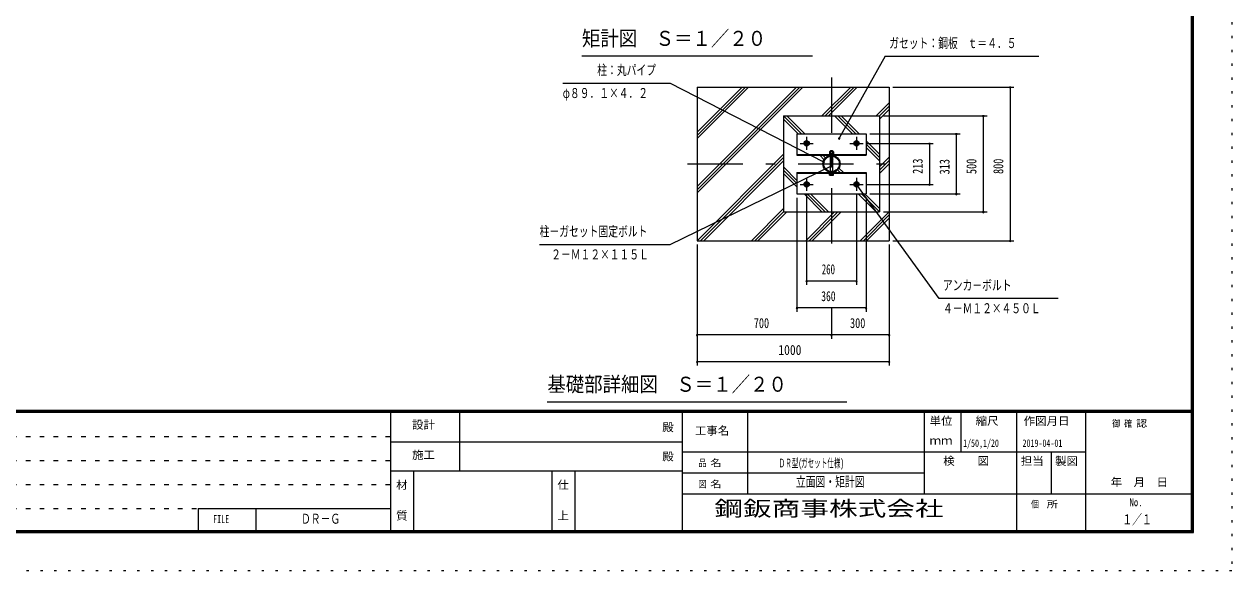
# Model space of a CAD drawing. Units: millimetres, scale not verified, with parts at other scales. Extents: x -25340 to 25344, y -10500 to 10500.
# Drawn here: x 9622 to 25344, y -10500 to -3387 of the extents above; entities that cross this region are included whole.
import ezdxf
from ezdxf.enums import TextEntityAlignment as Align

# ---------------------------------------------------------------- set-up
doc = ezdxf.new("R2010")
doc.units = ezdxf.units.MM
doc.header["$LTSCALE"] = 60
for name, pattern in [('USER1', [3, 1, -2]), ('USER3', [24, 12, -5, 2, -5]), ('USER4', [3, 0.5, -2.5])]:
    doc.linetypes.add(name, pattern=pattern)
doc.layers.add('0-1_0-F', color=7, linetype='Continuous')
doc.layers.add('0-E_2-5DIM', color=7, linetype='Continuous')
for name, color, linetype, lineweight in [('0-6_2-02BOLD', 7, 'Continuous', 18), ('0-8_2-22CENTER', 3, 'USER3', 18), ('0-9_2-42THIN', 4, 'Continuous', 18), ('0-A_2-52DIM', 3, 'Continuous', 18), ('0-B_2-62HATCH', 2, 'Continuous', 18), ('0-C_F-F', 5, 'Continuous', 18), ('0-D_F-E_J_ADD', 5, 'USER4', 18)]:
    doc.layers.add(name, color=color, linetype=linetype, lineweight=lineweight)
doc.styles.add('ＭＳ ゴシック', font='')
doc.styles.get('ＭＳ ゴシック').set_extended_font_data('MS Gothic')

msp = doc.modelspace()

# ---------------------------------------------------------------- linework, layer by layer
at = {"layer": '0-6_2-02BOLD'}
for p, q in [((18383.04, -4205.07), (18383.04, -6205.07)), ((19508.04, -4580.07), (20758.04, -4580.07)), ((20758.04, -4580.07), (20758.04, -5830.07)), ((19683.04, -4813.82), (20583.04, -4813.82)), ((20583.04, -4813.82), (20583.04, -5093.82)), ((19795.77, -4917.57), (19820.31, -4917.57)), ((19820.31, -4917.57), (19832.58, -4938.82)), ((19832.58, -4938.82), (19820.31, -4960.07)), ((20445.77, -4917.57), (20470.31, -4917.57)), ((20470.31, -4917.57), (20482.58, -4938.82)), ((20482.58, -4938.82), (20470.31, -4960.07)), ((19683.04, -5082.57), (20583.04, -5082.57)), ((20103.04, -5076.82), (20103.04, -5082.57)), ((20106.17, -5069.32), (20159.92, -5069.32)), ((20106.17, -5069.32), (20106.17, -5076.82)), ((20108.5, -5046.58), (20112.42, -5044.32)), ((20108.5, -5046.58), (20108.5, -5069.32)), ((20118.04, -5037.24), (20123.04, -5032.24)), ((20118.04, -5044.32), (20118.04, -5037.24)), ((20118.04, -5037.24), (20148.04, -5037.24)), ((20118.04, -5304.82), (20118.04, -5105.32)), ((20118.04, -5141.49), (20148.04, -5141.49)), ((20120.77, -5046.58), (20120.77, -5069.32)), ((20123.04, -5032.24), (20143.04, -5032.24)), ((20125.54, -5076.82), (20133.04, -5069.32)), ((20133.04, -5076.82), (20140.54, -5069.32)), ((20143.04, -5032.24), (20148.04, -5037.24)), ((20145.31, -5046.58), (20145.31, -5069.32)), ((20148.04, -5044.32), (20148.04, -5037.24)), ((20148.04, -5304.82), (20148.04, -5105.32)), ((20159.92, -5069.32), (20159.92, -5076.82)), ((19683.04, -5316.32), (19683.04, -5596.32)), ((19683.04, -5327.57), (20583.04, -5327.57)), ((20103.04, -5333.32), (20103.04, -5327.57)), ((20103.04, -5333.32), (20163.04, -5333.32)), ((20108.5, -5351.06), (20108.5, -5333.32)), ((20120.77, -5351.06), (20120.77, -5333.32)), ((20145.31, -5351.06), (20145.31, -5333.32)), ((20163.04, -5333.32), (20163.04, -5327.57)), ((19795.77, -5450.07), (19820.31, -5450.07)), ((19820.31, -5450.07), (19832.58, -5471.32)), ((19832.58, -5471.32), (19820.31, -5492.57)), ((20445.77, -5450.07), (20433.5, -5471.32)), ((20433.5, -5471.32), (20445.77, -5492.57)), ((20445.77, -5492.57), (20470.31, -5492.57)), ((19683.04, -5596.32), (20583.04, -5596.32)), ((18383.04, -6205.07), (20883.04, -6205.07))]:
    msp.add_line(p, q, dxfattribs=at)
for points in [[(18383.04, -4205.07), (20883.04, -4205.07), (20883.04, -6205.07)], [(19508.04, -4580.07), (19508.04, -5830.07), (20758.04, -5830.07)], [(19683.04, -4813.82), (19683.04, -5093.82), (20583.04, -5093.82)], [(19795.77, -4917.57), (19783.5, -4938.82), (19795.77, -4960.07), (19820.31, -4960.07)], [(20445.77, -4917.57), (20433.5, -4938.82), (20445.77, -4960.07), (20470.31, -4960.07)], [(20103.04, -5076.82), (20163.04, -5076.82), (20163.04, -5082.57)], [(20112.42, -5044.32), (20153.67, -5044.32), (20157.58, -5046.58), (20157.58, -5069.32)], [(19683.04, -5316.32), (20583.04, -5316.32), (20583.04, -5596.32)], [(20108.5, -5351.06), (20112.42, -5353.32), (20153.67, -5353.32), (20157.58, -5351.06), (20157.58, -5333.32)], [(19795.77, -5450.07), (19783.5, -5471.32), (19795.77, -5492.57), (19820.31, -5492.57)], [(20445.77, -5450.07), (20470.31, -5450.07), (20482.58, -5471.32), (20470.31, -5492.57)]]:
    msp.add_lwpolyline(points, dxfattribs=at)
for centre, radius in [((19808.04, -4938.82), 35), ((19808.04, -4938.82), 26.88), ((19808.04, -4938.82), 20.62), ((19808.04, -4938.82), 15), ((20458.04, -4938.82), 35), ((20458.04, -4938.82), 26.88), ((20458.04, -4938.82), 20.62), ((20458.04, -4938.82), 15), ((20133.04, -5205.07), 111.38), ((20133.04, -5205.07), 100.88), ((19808.04, -5471.32), 35), ((19808.04, -5471.32), 26.88), ((19808.04, -5471.32), 20.62), ((19808.04, -5471.32), 15), ((20458.04, -5471.32), 35), ((20458.04, -5471.32), 26.88), ((20458.04, -5471.32), 20.62), ((20458.04, -5471.32), 15)]:
    msp.add_circle(centre, radius, dxfattribs=at)
for centre, radius, start, end in [((20114.64, -5053.78), 9.46, 49.5701, 90), ((20133.04, -5078.76), 34.45, 69.13593, 110.86406), ((20151.45, -5053.78), 9.46, 90, 130.42989), ((20114.64, -5343.86), 9.46, 270, 310.42989), ((20133.04, -5318.87), 34.45, 249.13593, 290.86406), ((20151.45, -5343.86), 9.46, 229.5701, 270)]:
    msp.add_arc(centre, radius, start, end, dxfattribs=at)
at = {"layer": '0-8_2-22CENTER'}
for p, q in [((20133.04, -4080.07), (20133.04, -6330.07)), ((19808.04, -4853.46), (19808.04, -5024.18)), ((20458.04, -4853.46), (20458.04, -5024.18)), ((19722.68, -4938.82), (19893.4, -4938.82)), ((20372.68, -4938.82), (20543.41, -4938.82)), ((18258.04, -5205.07), (21008.04, -5205.07)), ((19722.68, -5471.32), (19893.4, -5471.32)), ((19808.04, -5385.96), (19808.04, -5556.68)), ((20372.68, -5471.32), (20543.41, -5471.32)), ((20458.04, -5385.96), (20458.04, -5556.68))]:
    msp.add_line(p, q, dxfattribs=at)
at = {"layer": '0-9_2-42THIN'}
for p, q in [((20118.04, -5147.99), (20121.79, -5141.49)), ((20121.79, -5044.32), (20121.79, -5033.49)), ((20121.79, -5141.49), (20121.79, -5104.82)), ((20144.29, -5044.32), (20144.29, -5033.49)), ((20144.29, -5141.49), (20144.29, -5104.82)), ((20144.29, -5141.49), (20148.04, -5147.99))]:
    msp.add_line(p, q, dxfattribs=at)
for centre in [(19808.04, -4938.82), (20458.04, -4938.82), (19808.04, -5471.32), (20458.04, -5471.32)]:
    msp.add_circle(centre, 11.25, dxfattribs=at)
at = {"layer": '0-A_2-52DIM'}
for p, q in [((19883.04, -3805.07), (16883.04, -3805.07)), ((20833.05, -3805.07), (20231.82, -4871.48)), ((20833.04, -3805.07), (22833.04, -3805.07)), ((16633.04, -4155.07), (18033.04, -4155.07)), ((18033.04, -4155.07), (20029.58, -5179.76)), ((20933.04, -4205.07), (22508.04, -4205.07)), ((22468.04, -4205.07), (22448.04, -4205.07)), ((22458.04, -4205.07), (22458.04, -6205.07)), ((20808.04, -4580.07), (22158.04, -4580.07)), ((22118.04, -4580.07), (22098.04, -4580.07)), ((22108.04, -4580.07), (22108.04, -5830.07)), ((20241.82, -4871.49), (20221.82, -4871.49)), ((20633.04, -4813.82), (21808.04, -4813.82)), ((21768.04, -4813.82), (21748.04, -4813.82)), ((21758.04, -5596.32), (21758.04, -4813.82)), ((20593.41, -4938.82), (21458.04, -4938.82)), ((21418.04, -4938.82), (21398.04, -4938.82)), ((21408.04, -4938.82), (21408.04, -5471.32)), ((20039.58, -5179.76), (20019.58, -5179.76)), ((18033.04, -6255.07), (20125, -5235.59)), ((20135, -5235.59), (20115, -5235.59)), ((20472.84, -5476.51), (20452.84, -5476.51)), ((21533.04, -6955.07), (20462.84, -5476.51)), ((20593.41, -5471.32), (21458.04, -5471.32)), ((21418.04, -5471.32), (21398.04, -5471.32)), ((19683.04, -5646.32), (19683.04, -7130.07)), ((19808.04, -5606.68), (19808.04, -6780.07)), ((20458.04, -5606.68), (20458.04, -6780.07)), ((20583.04, -5646.32), (20583.04, -7130.07)), ((20633.04, -5596.32), (21808.04, -5596.32)), ((21768.04, -5596.32), (21748.04, -5596.32)), ((20808.04, -5830.07), (22158.04, -5830.07)), ((22118.04, -5830.07), (22098.04, -5830.07)), ((16333.04, -6255.07), (18033.04, -6255.07)), ((18383.04, -6255.07), (18383.04, -7830.07)), ((20883.04, -6255.07), (20883.04, -7830.07)), ((20933.04, -6205.07), (22508.04, -6205.07)), ((22468.04, -6205.07), (22448.04, -6205.07)), ((19818.04, -6730.07), (19798.04, -6730.07)), ((20458.04, -6730.07), (19808.04, -6730.07)), ((20468.04, -6730.07), (20448.04, -6730.07)), ((23083.04, -6955.07), (21533.04, -6955.07)), ((19693.04, -7080.07), (19673.04, -7080.07)), ((20583.04, -7080.07), (19683.04, -7080.07)), ((20133.04, -7080.07), (20133.04, -7480.07)), ((20593.04, -7080.07), (20573.04, -7080.07)), ((18393.04, -7430.07), (18373.04, -7430.07)), ((20883.04, -7430.07), (18383.04, -7430.07)), ((20143.04, -7430.07), (20123.04, -7430.07)), ((20893.04, -7430.07), (20873.04, -7430.07)), ((18393.04, -7780.07), (18373.04, -7780.07)), ((20883.04, -7780.07), (18383.04, -7780.07)), ((20893.04, -7780.07), (20873.04, -7780.07)), ((20333.04, -8305.07), (16433.04, -8305.07))]:
    msp.add_line(p, q, dxfattribs=at)
for centre in [(22458.04, -4205.07), (22108.04, -4580.07), (20231.82, -4871.49), (21758.04, -4813.82), (21408.04, -4938.82), (20029.58, -5179.76), (20125, -5235.59), (20462.84, -5476.51), (21408.04, -5471.32), (21758.04, -5596.32), (22108.04, -5830.07), (22458.04, -6205.07), (19808.04, -6730.07), (20458.04, -6730.07), (19683.04, -7080.07), (20583.04, -7080.07), (18383.04, -7430.07), (20133.04, -7430.07), (20883.04, -7430.07), (18383.04, -7780.07), (20883.04, -7780.07)]:
    msp.add_arc(centre, 10, 180, 0, dxfattribs=at)
at = {"layer": '0-B_2-62HATCH'}
for p, q in [((18383.04, -5583.28), (19761.25, -4205.07)), ((18383.04, -5540.86), (19718.83, -4205.07)), ((18383.04, -5498.43), (19676.4, -4205.07)), ((18383.04, -4876.18), (19054.15, -4205.07)), ((18383.04, -4833.75), (19011.72, -4205.07)), ((18383.04, -4791.32), (18969.3, -4205.07)), ((20008.51, -4580.07), (20383.51, -4205.07)), ((20050.94, -4580.07), (20425.94, -4205.07)), ((20093.36, -4580.07), (20468.37, -4205.07)), ((20715.62, -4580.07), (20883.04, -4412.64)), ((20758.04, -4580.07), (20883.04, -4455.07)), ((20758.04, -4622.5), (20883.04, -4497.5)), ((19508.04, -4580.07), (19741.79, -4813.82)), ((19508.04, -4622.49), (19699.37, -4813.82)), ((19550.47, -4580.07), (19784.22, -4813.82)), ((20172.72, -4580.07), (20406.47, -4813.82)), ((20215.15, -4580.07), (20448.9, -4813.82)), ((20257.58, -4580.07), (20491.33, -4813.82)), ((20583.04, -4905.54), (20758.04, -5080.54)), ((20583.04, -4947.96), (20758.04, -5122.96)), ((20583.04, -4990.39), (20758.04, -5165.39)), ((18383.51, -6205.07), (19508.04, -5080.54)), ((18425.94, -6205.07), (19508.04, -5122.97)), ((18468.36, -6205.07), (19508.04, -5165.39)), ((19979.37, -5093.82), (20035.99, -5150.44)), ((20021.79, -5093.82), (20054.29, -5126.32)), ((20064.22, -5093.82), (20078.41, -5108.01)), ((20758.04, -5244.75), (20883.04, -5119.75)), ((20758.04, -5287.18), (20883.04, -5162.18)), ((19508.04, -5244.75), (19683.04, -5419.75)), ((19508.04, -5287.17), (19683.04, -5462.18)), ((19508.04, -5329.6), (19683.04, -5504.6)), ((20187.67, -5302.13), (20201.87, -5316.32)), ((20211.8, -5283.82), (20244.29, -5316.32)), ((20230.1, -5259.7), (20286.72, -5316.32)), ((20758.04, -5329.6), (20883.04, -5204.6)), ((19774.76, -5596.32), (20008.51, -5830.07)), ((19817.18, -5596.32), (20050.93, -5830.07)), ((19859.61, -5596.32), (20093.36, -5830.07)), ((20481.87, -5596.32), (20715.62, -5830.07)), ((20524.29, -5596.32), (20758.04, -5830.07)), ((20566.72, -5596.32), (20758.04, -5787.64)), ((19090.62, -6205.07), (19508.04, -5787.65)), ((19133.04, -6205.07), (19508.04, -5830.07)), ((19175.47, -6205.07), (19550.47, -5830.07)), ((19797.72, -6205.07), (20172.72, -5830.07)), ((19840.15, -6205.07), (20215.15, -5830.07)), ((19882.58, -6205.07), (20257.58, -5830.07)), ((20504.83, -6205.07), (20883.04, -5826.86)), ((20547.26, -6205.07), (20883.04, -5869.28)), ((20589.69, -6205.07), (20883.04, -5911.71))]:
    msp.add_line(p, q, dxfattribs=at)
at = {"layer": '0-C_F-F'}
for p, q in [((24821.95, -9977.5), (24821.95, 10077.5)), ((24824.45, -9980), (24824.45, 10080)), ((24826.95, -9982.5), (24826.95, 10082.5)), ((24831.95, -9987.5), (24831.95, 10087.5)), ((24836.95, -9992.5), (24836.95, 10092.5)), ((24841.95, -9997.5), (24841.95, 10097.5)), ((24844.45, -10000), (24844.45, 10100)), ((24819.45, -8415), (-3830.55, -8415)), ((24819.45, -8417.5), (-3830.55, -8417.5)), ((24819.45, -8420), (-3830.55, -8420)), ((24819.45, -8422.5), (-3830.55, -8422.5)), ((24819.45, -8425), (-3830.55, -8425)), ((24819.45, -8427.5), (-3830.55, -8427.5)), ((24819.45, -8430), (-3830.55, -8430)), ((24819.45, -8432.5), (-3830.55, -8432.5)), ((24819.45, -8435), (-3830.55, -8435)), ((24819.45, -8437.5), (-3830.55, -8437.5)), ((24819.45, -8440), (-3830.55, -8440)), ((14394.46, -10000), (14394.46, -8440)), ((15294.46, -9200), (15294.46, -8440)), ((18194.46, -10000), (18194.46, -8440)), ((19044.46, -9500), (19044.46, -8440)), ((21344.46, -9500), (21344.46, -8440)), ((21819.46, -8950), (21819.46, -8440)), ((22544.46, -10000), (22544.46, -8440)), ((23444.46, -10000), (23444.46, -8440)), ((14394.46, -8820), (18194.46, -8820)), ((18194.46, -8950), (23444.46, -8950)), ((22994.45, -9500), (22994.45, -8950)), ((14394.46, -9200), (18194.46, -9200)), ((14694.45, -10000), (14694.45, -9200)), ((16494.46, -10000), (16494.46, -9200)), ((16794.45, -10000), (16794.45, -9200)), ((18194.46, -9225), (21344.46, -9225)), ((18194.46, -9500), (24844.45, -9500)), ((11886.46, -9688), (14394.46, -9688)), ((11886.46, -9688), (11886.46, -10000)), ((12636.46, -9688), (12636.46, -10000)), ((-3855.55, -10000), (24844.45, -10000)), ((-3853.05, -9997.5), (24841.95, -9997.5)), ((-3848.05, -9992.5), (24836.95, -9992.5)), ((-3843.05, -9987.5), (24831.95, -9987.5)), ((-3838.05, -9982.5), (24826.95, -9982.5)), ((-3835.55, -9980), (24824.45, -9980)), ((-3833.05, -9977.5), (24821.95, -9977.5))]:
    msp.add_line(p, q, dxfattribs=at)
at = {"layer": '0-C_F-F', "color": 6, "linetype": 'USER1'}
for p, q in [((-3855.55, -8752), (14394.46, -8752)), ((-3855.55, -9064), (14394.46, -9064)), ((-3855.55, -9376), (14394.46, -9376)), ((-3855.55, -9688), (11886.46, -9688))]:
    msp.add_line(p, q, dxfattribs=at)
at = {"layer": '0-C_F-F'}
for points in [[(-3850.55, 10095), (-3850.55, -9995), (24839.45, -9995), (24839.45, 10095)], [(-3845.55, 10090), (-3845.55, -9990), (24834.45, -9990), (24834.45, 10090)], [(-3840.55, 10085), (-3840.55, -9985), (24829.45, -9985), (24829.45, 10085)], [(-3830.55, 10075), (-3830.55, -9975), (24819.45, -9975), (24819.45, 10075)]]:
    msp.add_lwpolyline(points, dxfattribs=at)
at = {"layer": '0-D_F-E_J_ADD'}
for p, q in [((25344.45, 10500), (25344.45, -10500)), ((25344.45, -10500), (-4355.55, -10500))]:
    msp.add_line(p, q, dxfattribs=at)

# ---------------------------------------------------------------- texts
at = {"layer": '0-1_0-F', "style": 'ＭＳ ゴシック'}
for s, height, width, p in [('1/50,1/20', 97.68, 0.65, (21845.64, -8916.7)), ('2019-04-01', 97.68, 0.65, (22619.45, -8916.7)), ('ＤＲ型(', 110.7, 0.55, (19444.46, -9187.5)), ('ガセット仕様)', 110.7, 0.55, (19736.72, -9187.5)), ('立面図・矩計図', 130.2, 0.7, (19669.46, -9444.74)), ('１／１', 130.2, 0.7, (23919.45, -9934.49)), ('ＤＲ－Ｇ', 130.2, 0.7, (13226.05, -9926.24))]:
    msp.add_text(s, height=height, dxfattribs=dict(at, width=width)).set_placement(p, align=Align.BOTTOM_LEFT)
at = {"layer": '0-A_2-52DIM', "color": 7, "style": 'ＭＳ ゴシック'}
for s, height, width, p in [('矩計図\u3000Ｓ＝１／２０', 195.4, 0.9, (16883.04, -3728.42)), ('ガセット：鋼板\u3000ｔ＝４．５', 130.2, 0.7, (20883.04, -3737.3)), ('柱：丸パイプ', 130.2, 0.7, (17083.04, -4087.3)), ('φ８９．１×４．２', 130.2, 0.7, (16633.04, -4387.31)), ('柱－ガセット固定ボルト', 130.2, 0.7, (16333.04, -6187.31)), ('２－Ｍ１２×１１５Ｌ', 130.2, 0.7, (16483.04, -6487.31)), ('260', 130.2, 0.65, (20005.76, -6680.07)), ('アンカ－ボルト', 130.2, 0.7, (21583.04, -6887.3)), ('360', 130.2, 0.7, (19999.32, -7030.07)), ('４－Ｍ１２×４５０Ｌ', 130.2, 0.7, (21583.04, -7187.3)), ('700', 130.2, 0.75, (19121.04, -7380.07)), ('300', 130.2, 0.75, (20373.94, -7380.07)), ('1000', 130.2, 0.85, (19440.24, -7730.07)), ('基礎部詳細図\u3000Ｓ＝１／２０', 195.4, 0.9, (16433.04, -8228.42))]:
    msp.add_text(s, height=height, dxfattribs=dict(at, width=width)).set_placement(p, align=Align.BOTTOM_LEFT)
at = {"layer": '0-A_2-52DIM', "color": 7, "style": 'ＭＳ ゴシック', "width": 0.75}
for s, p in [('213', (21358.04, -5335.02)), ('313', (21708.04, -5342.07)), ('500', (22058.04, -5337.51)), ('800', (22408.04, -5336.48))]:
    msp.add_text(s, height=130.2, rotation=90, dxfattribs=at).set_placement(p, align=Align.BOTTOM_LEFT)
at = {"layer": '0-C_F-F', "color": 7, "style": 'ＭＳ ゴシック'}
for s, height, width, p in [('単位', 104.2, 1.05, (21409.46, -8633.29)), ('縮尺', 104.2, 1.05, (22009.46, -8633.29)), ('作図月日', 104.2, 1.05, (22633.35, -8634.31)), ('設計', 104.2, 1.05, (14671.96, -8683.83)), ('殿', 104.2, 1.05, (17929.46, -8715.79)), ('工事名', 104.2, 1.05, (18354.46, -8760.79)), ('御 ', 88.56, 0.85, (23787.21, -8654.43)), ('確 ', 88.56, 0.85, (23941.59, -8654.43)), ('認', 88.56, 1.2, (24095.98, -8654.43)), ('ｍｍ', 104.2, 1.05, (21409.46, -8888.29)), ('施工', 104.2, 1.05, (14671.96, -9075.79)), ('殿', 104.2, 1.05, (17929.46, -9095.79)), ('品 ', 88.56, 0.85, (18400.71, -9167.5)), ('名', 88.56, 1.2, (18555.09, -9167.5)), ('検\u3000\u3000図', 104.2, 1.05, (21586.96, -9153.29)), ('担当', 104.2, 1.05, (22596.96, -9153.29)), ('製図', 104.2, 1.05, (23042.94, -9155.74)), ('材', 104.2, 1.05, (14464.46, -9465.79)), ('仕', 104.2, 1.05, (16564.46, -9465.79)), ('図 ', 88.56, 0.85, (18400.71, -9442.5)), ('名', 88.56, 1.2, (18555.09, -9442.5)), ('\u3000年\u3000月\u3000日', 104.2, 1.05, (23618.19, -9430.22)), ('個  ', 88.56, 0.85, (22729.46, -9705)), ('所', 88.56, 1.2, (22935.3, -9705)), ('No.', 104.2, 0.8, (24011.96, -9690.79)), ('質', 104.2, 1.05, (14464.46, -9865.79)), ('上', 104.2, 1.05, (16564.46, -9865.79)), ('FILE', 104.2, 0.7, (12082.71, -9909.79))]:
    msp.add_text(s, height=height, dxfattribs=dict(at, width=width)).set_placement(p, align=Align.BOTTOM_LEFT)
at = {"layer": '0-E_2-5DIM', "style": 'ＭＳ ゴシック', "width": 1.4}
msp.add_text('鋼鈑商事株式会社', height=195.4, dxfattribs=at).set_placement((18607.67, -9845.37), align=Align.BOTTOM_LEFT)

doc.saveas('drawing.dxf')
